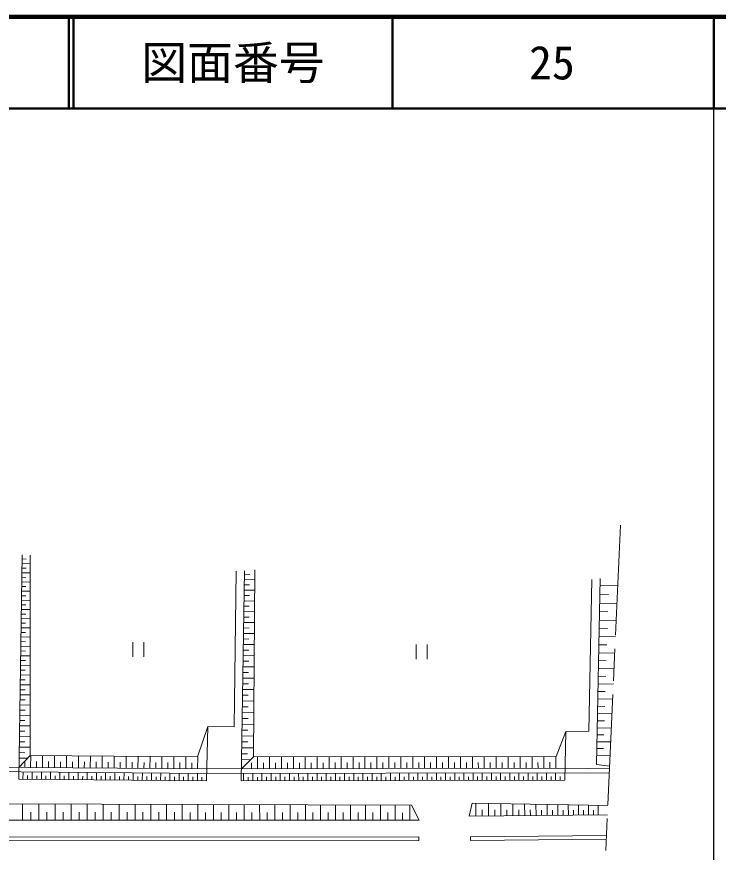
# Model space of a CAD drawing. Units: millimetres, scale not verified. Extents: x 40000 to 680000, y 20000 to 380000.
# Drawn here: x 503058 to 579500, y 288965 to 380000 of the extents above; entities that cross this region are included whole.
import ezdxf
from ezdxf.enums import TextEntityAlignment as Align

# ---------------------------------------------------------------- set-up
doc = ezdxf.new("R2010")
doc.units = ezdxf.units.MM
doc.header["$LTSCALE"] = 1000
doc.linetypes.add('CHAIN', pattern=[18.5, 12, -1.5, 3.5, -1.5])
for name, color, linetype, lineweight in [('M-BGD', 7, 'Continuous', 13), ('M-BMK', 2, 'CHAIN', 13), ('M-TTL', 2, 'Continuous', 140), ('M-TTL-BAND', 7, 'Continuous', 25), ('M-TTL-LINE', 7, 'Continuous', 50), ('M-TTL-TXT', 7, 'Continuous', 13)]:
    doc.layers.add(name, color=color, linetype=linetype, lineweight=lineweight)
doc.styles.add('ＭＳ ゴシック', font='')
doc.styles.get('ＭＳ ゴシック').set_extended_font_data('MS Gothic')

msp = doc.modelspace()

# ---------------------------------------------------------------- linework, layer by layer
at = {"layer": 'M-BGD'}
for p, q in [((503644, 321371), (503299, 296925)), ((503638, 320921), (504078, 320915)), ((504510, 321319), (504522, 299515)), ((503624, 319921), (504071, 319915)), ((503631, 320421), (504511, 320409)), ((526740, 302649), (526953, 319601)), ((527874, 319633), (527524, 296764)), ((529014, 319741), (528862, 299366)), ((503610, 318921), (504064, 318915)), ((503617, 319421), (504511, 319408)), ((527859, 318680), (529006, 318662)), ((527868, 319253), (528441, 319244)), ((565393, 302143), (565705, 318703)), ((566614, 318776), (566221, 298534)), ((503595, 317921), (504057, 317915)), ((503602, 318421), (504512, 318408)), ((527850, 318102), (528428, 318093)), ((566599, 318023), (568548, 317986)), ((503581, 316921), (504051, 316915)), ((503588, 317421), (504512, 317408)), ((527832, 316941), (528415, 316932)), ((527841, 317524), (528997, 317506)), ((566581, 317073), (567531, 317055)), ((503567, 315921), (504044, 315915)), ((503574, 316421), (504513, 316408)), ((527824, 316359), (528988, 316341)), ((566562, 316123), (568463, 316086)), ((503560, 315421), (504513, 315408)), ((527806, 315185), (528980, 315167)), ((527815, 315772), (528402, 315763)), ((566544, 315197), (567471, 315179)), ((503546, 314422), (504514, 314408)), ((503553, 314922), (504037, 314915)), ((527797, 314593), (528388, 314584)), ((566526, 314270), (568379, 314234)), ((503532, 313422), (504514, 313408)), ((503539, 313922), (504030, 313915)), ((527778, 313405), (528375, 313396)), ((527788, 314001), (528971, 313983)), ((566509, 313367), (567412, 313349)), ((503518, 312422), (504515, 312408)), ((503525, 312922), (504023, 312915)), ((527769, 312809), (528962, 312791)), ((566491, 312463), (568298, 312428)), ((503504, 311410), (504516, 311396)), ((503511, 311916), (504017, 311909)), ((515711, 311847), (515711, 310247)), ((516911, 310247), (516911, 311847)), ((527751, 311607), (528953, 311588)), ((527760, 312208), (528361, 312199)), ((546578, 311617), (546578, 310017)), ((547778, 310017), (547778, 311617)), ((566474, 311582), (567355, 311565)), ((503496, 310896), (504010, 310889)), ((527742, 311001), (528348, 310992)), ((566457, 310701), (568219, 310667)), ((503482, 309862), (504003, 309855)), ((503489, 310383), (504516, 310368)), ((527723, 309785), (528334, 309775)), ((527732, 310395), (528944, 310377)), ((566441, 309842), (567300, 309826)), ((503467, 308812), (503996, 308805)), ((503474, 309341), (504517, 309326)), ((527714, 309174), (528935, 309155)), ((566424, 308983), (568142, 308950)), ((503452, 307747), (503989, 307739)), ((503460, 308283), (504517, 308268)), ((527695, 307943), (528926, 307924)), ((527704, 308559), (528320, 308549)), ((566408, 308145), (567245, 308129)), ((503444, 307210), (504518, 307195)), ((527686, 307323), (528306, 307313)), ((566391, 307308), (568067, 307275)), ((503429, 306121), (504518, 306105)), ((503437, 306665), (503981, 306658)), ((527667, 306078), (528292, 306068)), ((527676, 306703), (528917, 306684)), ((566375, 306491), (567192, 306475)), ((503413, 305015), (504519, 305000)), ((503421, 305568), (503974, 305560)), ((527657, 305452), (528907, 305433)), ((566360, 305674), (567994, 305642)), ((503406, 304454), (503966, 304446)), ((527638, 304192), (528898, 304173)), ((527647, 304822), (528277, 304813)), ((566329, 304080), (567922, 304050)), ((566344, 304877), (567141, 304862)), ((503390, 303324), (503959, 303316)), ((503398, 303893), (504519, 303878)), ((527628, 303557), (528263, 303548)), ((566314, 303304), (567090, 303289)), ((503382, 302755), (504520, 302739)), ((523883, 302685), (522746, 299366)), ((523741, 296758), (523883, 302685)), ((523883, 302685), (526740, 302649)), ((527609, 302282), (528249, 302272)), ((527618, 302922), (528888, 302903)), ((566299, 302527), (567852, 302497)), ((503365, 301599), (504521, 301583)), ((503373, 302177), (503951, 302169)), ((527599, 301642), (528879, 301623)), ((561824, 299418), (562890, 302127)), ((562890, 302127), (562780, 296820)), ((562890, 302127), (565393, 302143)), ((566284, 301769), (567041, 301755)), ((503349, 300427), (504521, 300410)), ((503357, 301013), (503943, 301005)), ((527589, 300997), (528234, 300987)), ((566269, 301012), (567784, 300982)), ((503318, 298225), (504522, 299515)), ((503340, 299826), (503941, 299817)), ((504522, 299515), (522746, 299366)), ((504575, 298214), (504585, 299514)), ((527569, 299708), (528213, 299698)), ((527579, 300352), (528869, 300332)), ((566241, 299534), (567718, 299506)), ((566255, 300273), (566994, 300259)), ((503332, 299225), (504239, 299212)), ((503925, 298220), (503930, 298870)), ((505225, 298209), (505230, 298859)), ((505875, 298204), (505885, 299504)), ((506524, 298199), (506530, 298849)), ((507174, 298193), (507185, 299493)), ((507824, 298188), (507830, 298838)), ((508474, 298183), (508485, 299483)), ((509124, 298177), (509130, 298827)), ((509774, 298172), (509785, 299472)), ((510424, 298167), (510429, 298817)), ((511074, 298162), (511085, 299461)), ((511724, 298156), (511729, 298806)), ((512374, 298151), (512384, 299451)), ((513024, 298146), (513029, 298796)), ((513674, 298140), (513684, 299440)), ((514324, 298135), (514329, 298785)), ((514974, 298130), (514984, 299430)), ((515623, 298125), (515629, 298774)), ((516273, 298119), (516284, 299419)), ((516923, 298114), (516928, 298764)), ((517573, 298109), (517584, 299409)), ((518223, 298103), (518228, 298753)), ((518873, 298098), (518883, 299398)), ((519523, 298093), (519528, 298743)), ((520173, 298088), (520183, 299387)), ((520822, 298082), (520828, 298732)), ((521472, 298077), (521483, 299377)), ((522122, 298072), (522128, 298722)), ((522772, 298066), (522783, 299367)), ((527544, 298064), (528862, 299366)), ((527559, 299064), (528541, 299049)), ((528654, 298066), (528653, 298716)), ((528862, 299366), (561824, 299418)), ((529304, 298067), (529302, 299367)), ((529954, 298068), (529953, 298718)), ((530604, 298069), (530602, 299369)), ((531254, 298070), (531253, 298720)), ((531904, 298071), (531902, 299371)), ((532554, 298072), (532553, 298722)), ((533204, 298073), (533202, 299373)), ((533854, 298074), (533853, 298724)), ((534504, 298075), (534502, 299375)), ((535154, 298076), (535153, 298726)), ((535804, 298077), (535802, 299377)), ((536454, 298078), (536453, 298728)), ((537104, 298079), (537102, 299379)), ((537754, 298080), (537753, 298730)), ((538404, 298081), (538402, 299381)), ((539054, 298082), (539053, 298732)), ((539704, 298083), (539702, 299383)), ((540354, 298084), (540353, 298734)), ((541004, 298085), (541002, 299386)), ((541654, 298086), (541653, 298737)), ((542304, 298087), (542302, 299388)), ((542954, 298088), (542953, 298739)), ((543605, 298090), (543602, 299390)), ((544255, 298091), (544254, 298741)), ((544905, 298092), (544903, 299392)), ((545555, 298093), (545554, 298743)), ((546205, 298094), (546203, 299394)), ((546855, 298095), (546854, 298745)), ((547505, 298096), (547503, 299396)), ((548155, 298097), (548154, 298747)), ((548805, 298098), (548803, 299398)), ((549455, 298099), (549454, 298749)), ((550105, 298100), (550103, 299400)), ((550755, 298101), (550754, 298751)), ((551405, 298102), (551403, 299402)), ((552055, 298103), (552054, 298753)), ((552706, 298104), (552704, 299404)), ((553356, 298105), (553355, 298755)), ((554006, 298106), (554004, 299406)), ((554656, 298107), (554655, 298757)), ((555306, 298108), (555304, 299408)), ((555956, 298109), (555955, 298759)), ((556606, 298110), (556604, 299410)), ((557256, 298111), (557255, 298761)), ((557906, 298112), (557904, 299412)), ((558557, 298113), (558556, 298763)), ((559207, 298114), (559205, 299414)), ((559857, 298115), (559856, 298765)), ((560507, 298116), (560505, 299416)), ((561157, 298117), (561156, 298767)), ((561807, 298118), (561805, 299418)), ((562792, 299420), (562834, 299419)), ((503742, 296921), (503748, 297721)), ((504742, 296913), (504748, 297713)), ((505742, 296905), (505748, 297705)), ((506742, 296897), (506748, 297697)), ((507742, 296889), (507748, 297689)), ((566221, 298534), (567666, 298340)), ((503299, 296925), (523741, 296758)), ((504242, 296917), (504245, 297317)), ((505242, 296909), (505245, 297309)), ((506242, 296901), (506245, 297301)), ((507242, 296893), (507245, 297293)), ((508242, 296884), (508245, 297284)), ((508742, 296880), (508748, 297680)), ((509242, 296876), (509245, 297276)), ((509742, 296872), (509748, 297672)), ((510242, 296868), (510245, 297268)), ((510742, 296864), (510748, 297664)), ((511242, 296860), (511245, 297260)), ((511742, 296856), (511748, 297656)), ((512242, 296852), (512245, 297252)), ((512742, 296848), (512748, 297648)), ((513242, 296844), (513245, 297244)), ((513741, 296840), (513748, 297640)), ((514241, 296836), (514245, 297236)), ((514741, 296832), (514748, 297632)), ((515241, 296828), (515245, 297228)), ((515741, 296823), (515748, 297624)), ((516241, 296819), (516245, 297219)), ((516741, 296815), (516748, 297615)), ((517241, 296811), (517245, 297211)), ((517741, 296807), (517748, 297607)), ((518241, 296803), (518245, 297203)), ((518741, 296799), (518748, 297599)), ((519241, 296795), (519245, 297195)), ((519741, 296791), (519748, 297591)), ((520241, 296787), (520245, 297187)), ((520741, 296783), (520748, 297583)), ((521241, 296779), (521245, 297179)), ((521741, 296775), (521748, 297575)), ((522241, 296771), (522244, 297171)), ((522741, 296766), (522748, 297567)), ((523241, 296762), (523244, 297162)), ((527524, 296764), (562780, 296820)), ((527780, 296765), (527779, 297565)), ((528280, 296765), (528280, 297165)), ((528780, 296766), (528779, 297566)), ((529280, 296767), (529280, 297167)), ((529780, 296768), (529779, 297568)), ((530280, 296769), (530280, 297169)), ((530780, 296769), (530779, 297569)), ((531280, 296770), (531280, 297170)), ((531780, 296771), (531779, 297571)), ((532280, 296772), (532280, 297172)), ((532780, 296773), (532779, 297573)), ((533280, 296773), (533280, 297173)), ((533780, 296774), (533779, 297574)), ((534280, 296775), (534280, 297175)), ((534780, 296776), (534779, 297576)), ((535280, 296777), (535280, 297176)), ((535780, 296777), (535779, 297577)), ((536280, 296778), (536280, 297178)), ((536780, 296779), (536779, 297579)), ((537280, 296780), (537280, 297180)), ((537780, 296780), (537779, 297580)), ((538280, 296781), (538280, 297181)), ((538780, 296782), (538779, 297582)), ((539280, 296783), (539280, 297183)), ((539780, 296784), (539779, 297584)), ((540280, 296784), (540280, 297184)), ((540780, 296785), (540779, 297585)), ((541280, 296786), (541280, 297186)), ((541780, 296787), (541779, 297587)), ((542280, 296788), (542280, 297188)), ((542780, 296788), (542779, 297588)), ((543280, 296789), (543280, 297189)), ((543780, 296790), (543779, 297590)), ((544280, 296791), (544280, 297191)), ((544780, 296791), (544779, 297591)), ((545280, 296792), (545280, 297192)), ((545780, 296793), (545779, 297593)), ((546280, 296794), (546280, 297194)), ((546780, 296795), (546779, 297595)), ((547280, 296795), (547280, 297195)), ((547780, 296796), (547779, 297596)), ((548280, 296797), (548280, 297197)), ((548780, 296798), (548779, 297598)), ((549280, 296799), (549280, 297199)), ((549780, 296799), (549779, 297599)), ((550280, 296800), (550280, 297200)), ((550780, 296801), (550779, 297601)), ((551280, 296802), (551280, 297202)), ((551780, 296803), (551779, 297602)), ((552280, 296803), (552280, 297203)), ((552780, 296804), (552779, 297604)), ((553280, 296805), (553280, 297205)), ((553780, 296806), (553779, 297606)), ((554280, 296806), (554280, 297206)), ((554780, 296807), (554779, 297607)), ((555280, 296808), (555280, 297208)), ((555780, 296809), (555779, 297609)), ((556280, 296810), (556280, 297210)), ((556780, 296810), (556779, 297610)), ((557280, 296811), (557280, 297211)), ((557780, 296812), (557779, 297612)), ((558280, 296813), (558280, 297213)), ((558780, 296814), (558779, 297613)), ((559280, 296814), (559280, 297214)), ((559780, 296815), (559779, 297615)), ((560280, 296816), (560280, 297216)), ((560780, 296817), (560779, 297617)), ((561280, 296818), (561280, 297217)), ((561780, 296818), (561779, 297618)), ((562280, 296819), (562280, 297219)), ((546079, 294084), (450530, 294430)), ((503705, 292460), (503704, 294238)), ((505475, 292461), (505475, 294231)), ((507238, 292462), (507238, 294225)), ((508995, 292462), (508994, 294219)), ((510744, 292463), (510743, 294212)), ((512486, 292464), (512485, 294206)), ((514221, 292464), (514220, 294200)), ((515949, 292465), (515949, 294193)), ((517671, 292466), (517670, 294187)), ((519385, 292466), (519385, 294181)), ((521093, 292467), (521092, 294175)), ((522794, 292468), (522793, 294169)), ((524488, 292468), (524487, 294162)), ((526175, 292469), (526175, 294156)), ((527856, 292470), (527855, 294150)), ((529530, 292470), (529529, 294144)), ((531197, 292471), (531197, 294138)), ((532858, 292471), (532857, 294132)), ((534512, 292472), (534511, 294126)), ((536159, 292473), (536159, 294120)), ((537800, 292473), (537800, 294114)), ((539435, 292474), (539434, 294108)), ((541063, 292475), (541062, 294102)), ((542684, 292475), (542683, 294097)), ((544299, 292476), (544298, 294091)), ((545907, 292476), (545907, 294085)), ((546079, 294084), (546907, 292477)), ((552349, 292889), (552692, 294322)), ((552692, 294322), (567474, 294065)), ((553095, 292896), (553081, 294315)), ((554476, 292910), (554462, 294291)), ((555820, 292923), (555807, 294268)), ((557129, 292936), (557116, 294245)), ((558404, 292949), (558391, 294223)), ((559644, 292961), (559632, 294201)), ((560852, 292973), (560840, 294180)), ((562028, 292984), (562016, 294160)), ((563172, 292995), (563161, 294140)), ((564287, 293006), (564276, 294121)), ((565371, 293017), (565361, 294102)), ((566427, 293027), (566417, 294084)), ((504590, 292461), (504590, 293346)), ((506357, 292461), (506357, 293343)), ((508116, 292462), (508116, 293340)), ((509869, 292463), (509869, 293337)), ((511615, 292463), (511614, 293334)), ((513353, 292464), (513353, 293332)), ((515085, 292465), (515085, 293329)), ((516810, 292465), (516810, 293326)), ((518528, 292466), (518528, 293323)), ((520239, 292467), (520239, 293321)), ((521943, 292467), (521943, 293318)), ((523641, 292468), (523641, 293315)), ((525332, 292469), (525331, 293312)), ((527016, 292469), (527015, 293310)), ((528693, 292470), (528693, 293307)), ((530364, 292470), (530363, 293304)), ((532028, 292471), (532027, 293301)), ((533685, 292472), (533685, 293299)), ((535336, 292472), (535335, 293296)), ((536980, 292473), (536980, 293293)), ((538618, 292474), (538617, 293291)), ((540249, 292474), (540248, 293288)), ((541873, 292475), (541873, 293286)), ((543491, 292475), (543491, 293283)), ((545103, 292476), (545103, 293280)), ((553785, 292903), (553779, 293594)), ((555148, 292917), (555142, 293589)), ((556475, 292930), (556468, 293584)), ((557766, 292942), (557760, 293579)), ((559024, 292955), (559018, 293575)), ((560248, 292967), (560242, 293570)), ((561440, 292978), (561434, 293566)), ((562600, 292990), (562594, 293562)), ((563729, 293001), (563724, 293558)), ((564829, 293012), (564824, 293554)), ((565899, 293022), (565894, 293550)), ((442543, 292437), (546907, 292477)), ((552349, 292889), (567427, 293037)), ((546866, 290238), (546866, 290638)), ((552490, 290644), (567327, 290792)), ((552494, 290244), (552490, 290644)), ((552494, 290244), (567309, 290392))]:
    msp.add_line(p, q, dxfattribs=at)
for points in [[(425977, 300996), (428196, 297313), (432434, 293724), (436340, 291737), (438300, 291166), (440325, 290703), (442253, 290391), (445599, 290159), (546866, 290238)], [(426320, 301202), (428505, 297575), (432657, 294059), (436488, 292110), (438401, 291553), (440402, 291096), (442299, 290788), (445613, 290559), (546866, 290638)], [(469099, 297804), (499438, 297756), (523744, 297558), (562784, 297620), (567631, 297568)], [(469100, 298304), (499440, 298256), (523745, 298058), (562786, 298120), (567653, 298068)]]:
    msp.add_lwpolyline(points, dxfattribs=at)
at = {"layer": 'M-BMK'}
msp.add_line((568846, 324622), (565125, 241776), dxfattribs=at)
at = {"layer": 'M-TTL'}
msp.add_line((680000, 380000), (40000, 380000), dxfattribs=at)
at = {"layer": 'M-TTL-BAND'}
msp.add_line((579000, 20000), (579000, 370000), dxfattribs=at)
at = {"layer": 'M-TTL-LINE'}
for p, q in [((508747, 380000), (508747, 370000)), ((509247, 380000), (509247, 370000)), ((543997, 380000), (543997, 370000)), ((579000, 380000), (579000, 370000)), ((40000, 370000), (680000, 370000))]:
    msp.add_line(p, q, dxfattribs=at)

# ---------------------------------------------------------------- texts
at = {"layer": 'M-TTL-TXT', "style": 'ＭＳ ゴシック'}
for s, p in [('図面番号', (526622, 375000)), ('25', (561372, 375000))]:
    msp.add_text(s, height=3666, dxfattribs=at).set_placement(p, align=Align.MIDDLE_CENTER)

doc.saveas('drawing.dxf')
